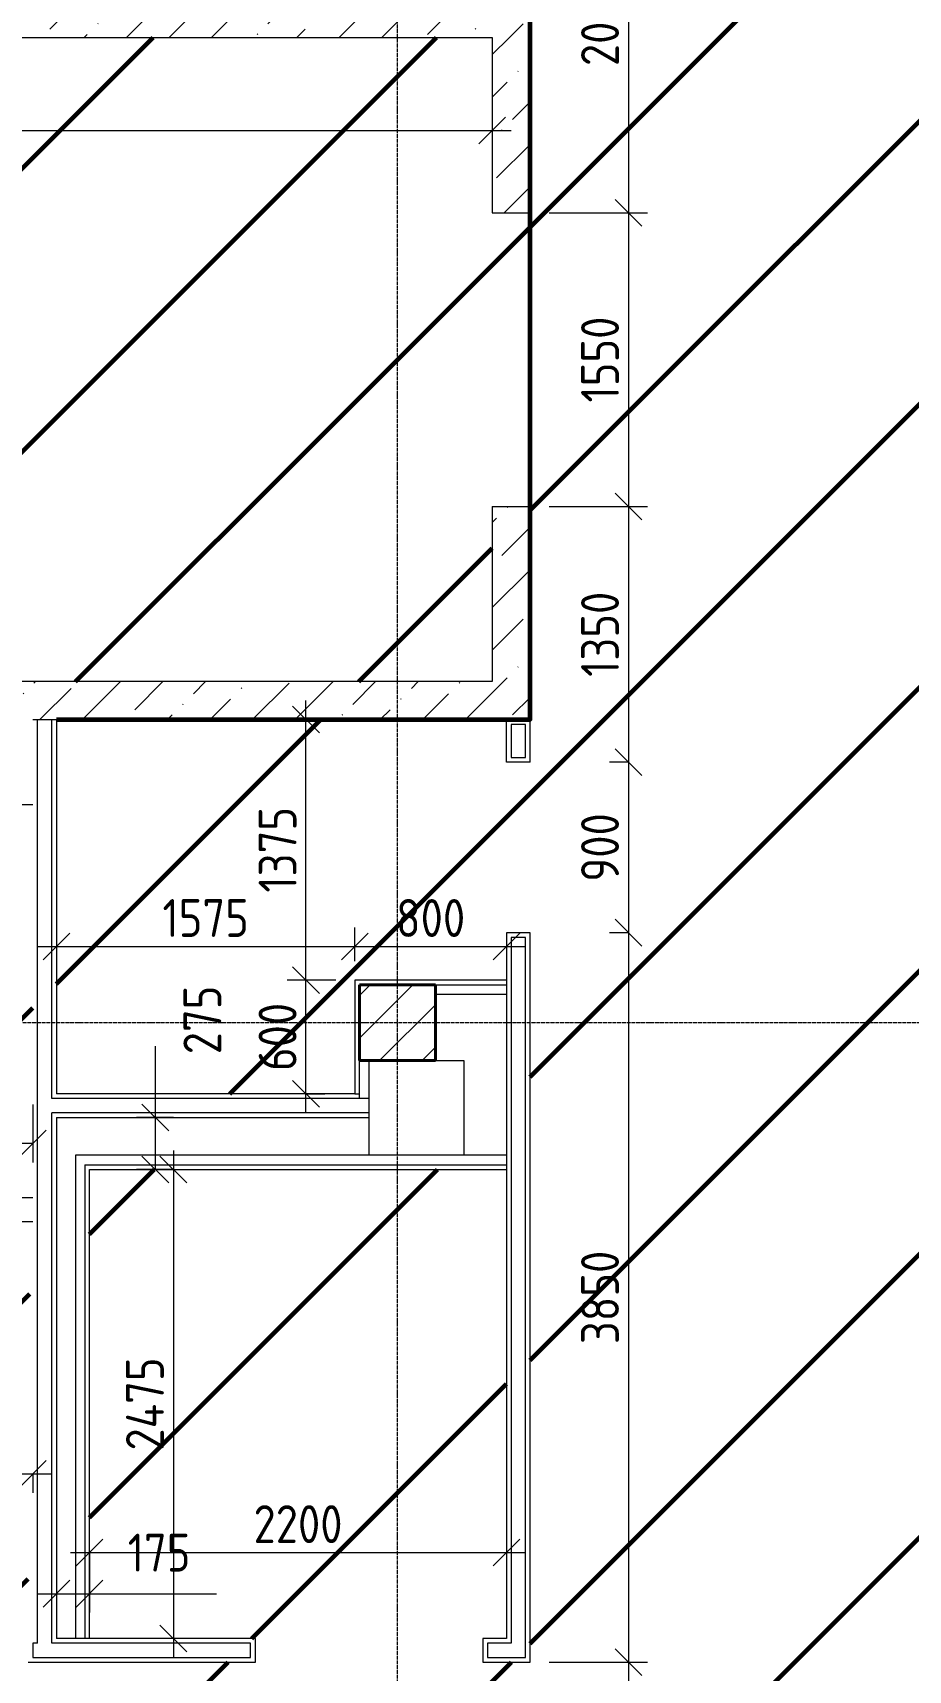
# Model space of a CAD drawing. Header units: millimetres. Extents: x -56773 to 323062, y -262288 to 76460.
# Drawn here: x -15516 to -10895, y -144611 to -135968 of the extents above; entities that cross this region are included whole.
import ezdxf

# ---------------------------------------------------------------- set-up
doc = ezdxf.new("R2010")
doc.units = ezdxf.units.MM
doc.linetypes.add('ADSK_Линия сетки', pattern=[25, 20, -2.5, 0, -2.5])
for name, color, linetype, lineweight in [('1.1)Стяжка керамзит  2 этаж', 5, 'Continuous', 60), ('3.1 Штукатурка внешн стен', 5, 'Continuous', 60), ('Несущие колонны', 7, 'Continuous', 18), ('Оси', 7, 'Continuous', 9), ('Перекрытие', 7, 'Continuous', 18), ('Размеры', 7, 'Continuous', 9), ('Стены внутренние', 7, 'Continuous', 18), ('Стены наружные', 7, 'Continuous', 18), ('Стены штриховка', 7, 'Continuous', 9)]:
    doc.layers.add(name, color=color, linetype=linetype, lineweight=lineweight)
doc.styles.add('GOST Common_3', font='', dxfattribs={"width": 0.9, "height": 200})
doc.styles.get('GOST Common_3').set_extended_font_data('GOST Common')
doc.dimstyles.new('ADSK_Основной_2_0', dxfattribs={"dimscale": 304.8, "dimtxt": 201.142999, "dimasz": 0.463911, "dimexe": 0.328084, "dimexo": 0.328084, "dimgap": 0.164042, "dimtad": 1, "dimdec": 3, "dimrnd": 0.001, "dimdsep": 46, "dimtxsty": 'GOST Common_3', "dimblk1": 'OBLIQUE', "dimblk2": 'OBLIQUE', "dimsah": 1, "dimcen": 0.09, "dimdle": 0.328084, "dimazin": 2, "dimtfac": 1, "dimtdec": 4, "dimtix": 1, "dimtmove": 0, "dimatfit": 3, "dimfxl": 1, "dimtvp": 1, "dimtolj": 1, "dimtzin": 0, "dimlwd": 20, "dimlwe": 20, "dimarcsym": 2})
doc.dimstyles.new('ADSK_Основной_2_0_1', dxfattribs={"dimscale": 304.8, "dimtxt": 201.142999, "dimasz": 0.463911, "dimexe": 0.328084, "dimexo": 0.328084, "dimgap": 0.164042, "dimtad": 1, "dimdec": 3, "dimrnd": 0.001, "dimdsep": 46, "dimtxsty": 'GOST Common_3', "dimblk1": 'OBLIQUE', "dimblk2": 'OBLIQUE', "dimsah": 1, "dimcen": 0.09, "dimdle": 0.328084, "dimazin": 2, "dimtfac": 1, "dimtdec": 4, "dimtix": 1, "dimtmove": 1, "dimatfit": 3, "dimfxl": 1, "dimtvp": 1, "dimtolj": 1, "dimtzin": 0, "dimlwd": 20, "dimlwe": 20, "dimarcsym": 2})
doc.dimstyles.new('ADSK_Основной_2_0_2', dxfattribs={"dimscale": 304.8, "dimtxt": 201.142999, "dimasz": 0.463911, "dimexe": 0.328084, "dimexo": 0.328084, "dimgap": 0.164042, "dimtad": 1, "dimdec": 3, "dimrnd": 0.001, "dimdsep": 46, "dimtxsty": 'GOST Common_3', "dimblk1": 'OBLIQUE', "dimblk2": 'OBLIQUE', "dimsah": 1, "dimcen": 0.09, "dimdle": 0.328084, "dimazin": 2, "dimtfac": 1, "dimtdec": 4, "dimtix": 1, "dimtmove": 0, "dimatfit": 3, "dimfxl": 1, "dimtvp": 1, "dimtolj": 1, "dimtzin": 0, "dimlwd": 20, "dimlwe": 20, "dimarcsym": 2})
pattern_1 = [(45, (9.36, -150597.75), (84.1895, 308.69595), [396.875, -79.375, 3.353, -76.022])]

# ---------------------------------------------------------------- blocks, each defined once
blk = doc.blocks.new('ADSK_КолоннаЖБ_Прямоугольная - 400x400 мм-1807142-Кладочный план 3-го этажа')
at = {"layer": 'Несущие колонны', "lineweight": 40}
for p, q in [((-200, 200), (200, 200)), ((-200, -200), (-200, 200)), ((200, 200), (200, -200)), ((200, -200), (-200, -200))]:
    blk.add_line(p, q, dxfattribs=at)
blk = doc.blocks.new('_Oblique')
at = {"color": 0, "linetype": 'ByBlock', "lineweight": -2}
blk.add_line((-0.5, -0.5), (0.5, 0.5), dxfattribs=at)
blk = doc.blocks.new('*D5331')
at = {"layer": 'Defpoints', "color": 0, "transparency": 16777216}
for p in [(-12880.6, -134892.8), (-12890.6, -136917.8), (-12371.5, -136917.8)]:
    blk.add_point(p, dxfattribs=at)
at = {"layer": 'Размеры', "color": 0, "lineweight": 20, "transparency": 16777216}
for p, q in [((-12371.5, -134792.8), (-12371.5, -137017.8)), ((-12780.6, -134892.8), (-12271.5, -134892.8)), ((-12790.6, -136917.8), (-12271.5, -136917.8))]:
    blk.add_line(p, q, dxfattribs=at)
at = {"layer": 'Размеры', "color": 0, "lineweight": 20, "transparency": 16777216, "xscale": 141.4, "yscale": 141.4, "zscale": 141.4}
for p, rotation in [((-12371.5, -134892.8), 90), ((-12371.5, -136917.8), 270)]:
    blk.add_blockref('_Oblique', p, dxfattribs=dict(at, rotation=rotation))
at = {"layer": 'Размеры', "color": 0, "lineweight": 9, "transparency": 16777216, "insert": (-12521.5, -135905.3), "char_height": 200, "width": 605.475, "attachment_point": 5, "rotation": 90, "style": 'GOST Common_3'}
blk.add_mtext('\\A1;2025', dxfattribs=at)
blk = doc.blocks.new('*D5332')
at = {"layer": 'Defpoints', "color": 0, "transparency": 16777216}
for p in [(-12890.6, -136917.8), (-12890.6, -138467.8), (-12371.5, -138467.8)]:
    blk.add_point(p, dxfattribs=at)
at = {"layer": 'Размеры', "color": 0, "lineweight": 20, "transparency": 16777216}
for p, q in [((-12371.5, -136817.8), (-12371.5, -138567.8)), ((-12790.6, -136917.8), (-12271.5, -136917.8)), ((-12790.6, -138467.8), (-12271.5, -138467.8))]:
    blk.add_line(p, q, dxfattribs=at)
at = {"layer": 'Размеры', "color": 0, "lineweight": 20, "transparency": 16777216, "xscale": 141.4, "yscale": 141.4, "zscale": 141.4}
for p, rotation in [((-12371.5, -136917.8), 90), ((-12371.5, -138467.8), 270)]:
    blk.add_blockref('_Oblique', p, dxfattribs=dict(at, rotation=rotation))
at = {"layer": 'Размеры', "color": 0, "lineweight": 9, "transparency": 16777216, "insert": (-12521.5, -137692.8), "char_height": 200, "width": 560.473, "attachment_point": 5, "rotation": 90, "style": 'GOST Common_3'}
blk.add_mtext('\\A1;1550', dxfattribs=at)
blk = doc.blocks.new('*D5333')
at = {"layer": 'Defpoints', "color": 0, "transparency": 16777216}
for p in [(-12890.6, -138467.8), (-12371.5, -139817.8), (-12271.5, -139817.8)]:
    blk.add_point(p, dxfattribs=at)
at = {"layer": 'Размеры', "color": 0, "lineweight": 20, "transparency": 16777216}
for p, q in [((-12371.5, -138367.8), (-12371.5, -139917.8)), ((-12790.6, -138467.8), (-12271.5, -138467.8)), ((-12371.5, -139817.8), (-12471.5, -139817.8))]:
    blk.add_line(p, q, dxfattribs=at)
at = {"layer": 'Размеры', "color": 0, "lineweight": 20, "transparency": 16777216, "xscale": 141.4, "yscale": 141.4, "zscale": 141.4}
for p, rotation in [((-12371.5, -138467.8), 90), ((-12371.5, -139817.8), 270)]:
    blk.add_blockref('_Oblique', p, dxfattribs=dict(at, rotation=rotation))
at = {"layer": 'Размеры', "color": 0, "lineweight": 9, "transparency": 16777216, "insert": (-12521.5, -139142.8), "char_height": 200, "width": 560.473, "attachment_point": 5, "rotation": 90, "style": 'GOST Common_3'}
blk.add_mtext('\\A1;1350', dxfattribs=at)
blk = doc.blocks.new('*D5334')
at = {"layer": 'Defpoints', "color": 0, "transparency": 16777216}
for p in [(-12271.5, -139817.8), (-12371.5, -140717.8), (-12271.5, -140717.8)]:
    blk.add_point(p, dxfattribs=at)
at = {"layer": 'Размеры', "color": 0, "lineweight": 20, "transparency": 16777216}
for p, q in [((-12371.5, -139717.8), (-12371.5, -140817.8)), ((-12371.5, -139817.8), (-12471.5, -139817.8)), ((-12371.5, -140717.8), (-12471.5, -140717.8))]:
    blk.add_line(p, q, dxfattribs=at)
at = {"layer": 'Размеры', "color": 0, "lineweight": 20, "transparency": 16777216, "xscale": 141.4, "yscale": 141.4, "zscale": 141.4}
for p, rotation in [((-12371.5, -139817.8), 90), ((-12371.5, -140717.8), 270)]:
    blk.add_blockref('_Oblique', p, dxfattribs=dict(at, rotation=rotation))
at = {"layer": 'Размеры', "color": 0, "lineweight": 9, "transparency": 16777216, "insert": (-12521.5, -140267.8), "char_height": 200, "width": 454.106, "attachment_point": 5, "rotation": 90, "style": 'GOST Common_3'}
blk.add_mtext('\\A1;900', dxfattribs=at)
blk = doc.blocks.new('*D5335')
at = {"layer": 'Defpoints', "color": 0, "transparency": 16777216}
for p in [(-12271.5, -140717.8), (-12890.6, -144567.8), (-12371.5, -144567.8)]:
    blk.add_point(p, dxfattribs=at)
at = {"layer": 'Размеры', "color": 0, "lineweight": 20, "transparency": 16777216}
for p, q in [((-12371.5, -140617.8), (-12371.5, -144667.8)), ((-12371.5, -140717.8), (-12471.5, -140717.8)), ((-12790.6, -144567.8), (-12271.5, -144567.8))]:
    blk.add_line(p, q, dxfattribs=at)
at = {"layer": 'Размеры', "color": 0, "lineweight": 20, "transparency": 16777216, "xscale": 141.4, "yscale": 141.4, "zscale": 141.4}
for p, rotation in [((-12371.5, -140717.8), 90), ((-12371.5, -144567.8), 270)]:
    blk.add_blockref('_Oblique', p, dxfattribs=dict(at, rotation=rotation))
at = {"layer": 'Размеры', "color": 0, "lineweight": 9, "transparency": 16777216, "insert": (-12521.5, -142642.8), "char_height": 200, "width": 605.475, "attachment_point": 5, "rotation": 90, "style": 'GOST Common_3'}
blk.add_mtext('\\A1;3850', dxfattribs=at)
blk = doc.blocks.new('*D5336')
at = {"layer": 'Defpoints', "color": 0, "transparency": 16777216}
for p in [(-12890.6, -144567.8), (-13015.6, -146967.8), (-12371.5, -146967.8)]:
    blk.add_point(p, dxfattribs=at)
at = {"layer": 'Размеры', "color": 0, "lineweight": 20, "transparency": 16777216}
for p, q in [((-12371.5, -144467.8), (-12371.5, -147067.8)), ((-12790.6, -144567.8), (-12271.5, -144567.8)), ((-12915.6, -146967.8), (-12271.5, -146967.8))]:
    blk.add_line(p, q, dxfattribs=at)
at = {"layer": 'Размеры', "color": 0, "lineweight": 20, "transparency": 16777216, "xscale": 141.4, "yscale": 141.4, "zscale": 141.4}
for p, rotation in [((-12371.5, -144567.8), 90), ((-12371.5, -146967.8), 270)]:
    blk.add_blockref('_Oblique', p, dxfattribs=dict(at, rotation=rotation))
at = {"layer": 'Размеры', "color": 0, "lineweight": 9, "transparency": 16777216, "insert": (-12521.5, -145767.8), "char_height": 200, "width": 625.93, "attachment_point": 5, "rotation": 90, "style": 'GOST Common_3'}
blk.add_mtext('\\A1;2400', dxfattribs=at)
blk = doc.blocks.new('*D5574')
at = {"layer": 'Defpoints', "color": 0, "transparency": 16777216}
for p in [(-21290.6, -136383.2), (-13090.6, -136383.2), (-13090.6, -136483.2)]:
    blk.add_point(p, dxfattribs=at)
at = {"layer": 'Размеры', "color": 0, "lineweight": 20, "transparency": 16777216}
for p, q in [((-21390.6, -136483.2), (-12990.6, -136483.2)), ((-21290.6, -136483.2), (-21290.6, -136583.2)), ((-13090.6, -136483.2), (-13090.6, -136583.2))]:
    blk.add_line(p, q, dxfattribs=at)
at = {"layer": 'Размеры', "color": 0, "lineweight": 20, "transparency": 16777216, "xscale": 141.4, "yscale": 141.4, "zscale": 141.4, "rotation": 180}
blk.add_blockref('_Oblique', (-21290.6, -136483.2), dxfattribs=at)
at = {"layer": 'Размеры', "color": 0, "lineweight": 20, "transparency": 16777216, "xscale": 141.4, "yscale": 141.4, "zscale": 141.4}
blk.add_blockref('_Oblique', (-13090.6, -136483.2), dxfattribs=at)
at = {"layer": 'Размеры', "color": 0, "lineweight": 9, "transparency": 16777216, "insert": (-17190.6, -136333.2), "char_height": 200, "width": 605.475, "attachment_point": 5, "style": 'GOST Common_3'}
blk.add_mtext('\\A1;8200', dxfattribs=at)
blk = doc.blocks.new('*D5590')
at = {"layer": 'Defpoints', "color": 0, "transparency": 16777216}
for p in [(-12890.6, -144567.8), (-13140.6, -144955.4), (-12890.6, -145055.4)]:
    blk.add_point(p, dxfattribs=at)
at = {"layer": 'Размеры', "color": 0, "lineweight": 20, "transparency": 16777216}
for p, q in [((-12890.6, -144667.8), (-12890.6, -145155.4)), ((-13140.6, -145055.4), (-13282, -145055.4)), ((-13140.6, -145055.4), (-13140.6, -145155.4)), ((-13140.6, -145055.4), (-12890.6, -145055.4)), ((-12890.6, -145055.4), (-12749.2, -145055.4))]:
    blk.add_line(p, q, dxfattribs=at)
at = {"layer": 'Размеры', "color": 0, "lineweight": 20, "transparency": 16777216, "xscale": 141.4, "yscale": 141.4, "zscale": 141.4}
blk.add_blockref('_Oblique', (-13140.6, -145055.4), dxfattribs=at)
at = {"layer": 'Размеры', "color": 0, "lineweight": 20, "transparency": 16777216, "xscale": 141.4, "yscale": 141.4, "zscale": 141.4, "rotation": 180}
blk.add_blockref('_Oblique', (-12890.6, -145055.4), dxfattribs=at)
at = {"layer": 'Размеры', "color": 0, "lineweight": 9, "transparency": 16777216, "insert": (-13015.6, -144905.4), "char_height": 200, "width": 454.106, "attachment_point": 5, "style": 'GOST Common_3'}
blk.add_mtext('\\A1;250', dxfattribs=at)
blk = doc.blocks.new('*D5591')
at = {"layer": 'Defpoints', "color": 0, "transparency": 16777216}
for p in [(-12890.6, -144567.8), (-9765.6, -144955.4), (-9765.6, -145055.4)]:
    blk.add_point(p, dxfattribs=at)
at = {"layer": 'Размеры', "color": 0, "lineweight": 20, "transparency": 16777216}
for p, q in [((-12890.6, -144667.8), (-12890.6, -145155.4)), ((-12990.6, -145055.4), (-9665.6, -145055.4)), ((-9765.6, -145055.4), (-9765.6, -145155.4))]:
    blk.add_line(p, q, dxfattribs=at)
at = {"layer": 'Размеры', "color": 0, "lineweight": 20, "transparency": 16777216, "xscale": 141.4, "yscale": 141.4, "zscale": 141.4, "rotation": 180}
blk.add_blockref('_Oblique', (-12890.6, -145055.4), dxfattribs=at)
at = {"layer": 'Размеры', "color": 0, "lineweight": 20, "transparency": 16777216, "xscale": 141.4, "yscale": 141.4, "zscale": 141.4}
blk.add_blockref('_Oblique', (-9765.6, -145055.4), dxfattribs=at)
at = {"layer": 'Размеры', "color": 0, "lineweight": 9, "transparency": 16777216, "insert": (-11328.1, -144905.4), "char_height": 200, "width": 560.473, "attachment_point": 5, "style": 'GOST Common_3'}
blk.add_mtext('\\A1;3125', dxfattribs=at)
blk = doc.blocks.new('*D5597')
at = {"layer": 'Defpoints', "color": 0, "transparency": 16777216}
for p in [(-16790.6, -143217.8), (-15515.6, -143474.8), (-15515.6, -143574.8)]:
    blk.add_point(p, dxfattribs=at)
at = {"layer": 'Размеры', "color": 0, "lineweight": 20, "transparency": 16777216}
for p, q in [((-16790.6, -143317.8), (-16790.6, -143674.8)), ((-16890.6, -143574.8), (-15415.6, -143574.8)), ((-15515.6, -143574.8), (-15515.6, -143674.8))]:
    blk.add_line(p, q, dxfattribs=at)
at = {"layer": 'Размеры', "color": 0, "lineweight": 20, "transparency": 16777216, "xscale": 141.4, "yscale": 141.4, "zscale": 141.4, "rotation": 180}
blk.add_blockref('_Oblique', (-16790.6, -143574.8), dxfattribs=at)
at = {"layer": 'Размеры', "color": 0, "lineweight": 20, "transparency": 16777216, "xscale": 141.4, "yscale": 141.4, "zscale": 141.4}
blk.add_blockref('_Oblique', (-15515.6, -143574.8), dxfattribs=at)
at = {"layer": 'Размеры', "color": 0, "lineweight": 9, "transparency": 16777216, "insert": (-16153.1, -143424.8), "char_height": 200, "width": 560.473, "attachment_point": 5, "style": 'GOST Common_3'}
blk.add_mtext('\\A1;1275', dxfattribs=at)
blk = doc.blocks.new('*D5600')
at = {"layer": 'Defpoints', "color": 0, "transparency": 16777216}
for p in [(-15515.6, -141524), (-15515.6, -141830.2), (-15690.6, -141950.3)]:
    blk.add_point(p, dxfattribs=at)
at = {"layer": 'Размеры', "color": 0, "lineweight": 20, "transparency": 16777216}
for p, q in [((-15515.6, -141624), (-15515.6, -141930.2)), ((-15690.6, -141850.3), (-15690.6, -141730.2)), ((-15690.6, -141830.2), (-16360.6, -141830.2)), ((-15515.6, -141830.2), (-15790.6, -141830.2))]:
    blk.add_line(p, q, dxfattribs=at)
at = {"layer": 'Размеры', "color": 0, "lineweight": 20, "transparency": 16777216, "xscale": 141.4, "yscale": 141.4, "zscale": 141.4, "rotation": 180}
blk.add_blockref('_Oblique', (-15690.6, -141830.2), dxfattribs=at)
at = {"layer": 'Размеры', "color": 0, "lineweight": 20, "transparency": 16777216, "xscale": 141.4, "yscale": 141.4, "zscale": 141.4}
blk.add_blockref('_Oblique', (-15515.6, -141830.2), dxfattribs=at)
at = {"layer": 'Размеры', "color": 0, "lineweight": 9, "transparency": 16777216, "insert": (-16300.9, -141513.5), "char_height": 200, "width": 409.104, "attachment_point": 1, "line_spacing_factor": 1.022761, "style": 'GOST Common_3'}
blk.add_mtext('\\A1;175', dxfattribs=at)
blk = doc.blocks.new('*D5601')
at = {"layer": 'Defpoints', "color": 0, "transparency": 16777216}
for p in [(-14673.4, -141692.8), (-14868.4, -141967.8), (-14673.4, -141967.8)]:
    blk.add_point(p, dxfattribs=at)
at = {"layer": 'Размеры', "color": 0, "lineweight": 20, "transparency": 16777216}
for p, q in [((-14868.4, -141692.8), (-14868.4, -141315.9)), ((-14868.4, -141967.8), (-14868.4, -141592.8)), ((-14773.4, -141692.8), (-14968.4, -141692.8)), ((-14773.4, -141967.8), (-14968.4, -141967.8))]:
    blk.add_line(p, q, dxfattribs=at)
at = {"layer": 'Размеры', "color": 0, "lineweight": 20, "transparency": 16777216, "xscale": 141.4, "yscale": 141.4, "zscale": 141.4}
for p, rotation in [((-14868.4, -141692.8), 90), ((-14868.4, -141967.8), 270)]:
    blk.add_blockref('_Oblique', p, dxfattribs=dict(at, rotation=rotation))
at = {"layer": 'Размеры', "color": 0, "lineweight": 9, "transparency": 16777216, "insert": (-14720.3, -141359.7), "char_height": 200, "width": 454.106, "attachment_point": 1, "rotation": 90, "line_spacing_factor": 1.022761, "style": 'GOST Common_3'}
blk.add_mtext('\\A1;275', dxfattribs=at)
blk = doc.blocks.new('*D5602')
at = {"layer": 'Defpoints', "color": 0, "transparency": 16777216}
for p in [(-14673.4, -141967.8), (-14773.4, -144442.8), (-14673.4, -144442.8)]:
    blk.add_point(p, dxfattribs=at)
at = {"layer": 'Размеры', "color": 0, "lineweight": 20, "transparency": 16777216}
for p, q in [((-14773.4, -141867.8), (-14773.4, -144542.8)), ((-14773.4, -141967.8), (-14873.4, -141967.8)), ((-14773.4, -144442.8), (-14873.4, -144442.8))]:
    blk.add_line(p, q, dxfattribs=at)
at = {"layer": 'Размеры', "color": 0, "lineweight": 20, "transparency": 16777216, "xscale": 141.4, "yscale": 141.4, "zscale": 141.4}
for p, rotation in [((-14773.4, -141967.8), 90), ((-14773.4, -144442.8), 270)]:
    blk.add_blockref('_Oblique', p, dxfattribs=dict(at, rotation=rotation))
at = {"layer": 'Размеры', "color": 0, "lineweight": 9, "transparency": 16777216, "insert": (-14923.4, -143205.3), "char_height": 200, "width": 625.93, "attachment_point": 5, "rotation": 90, "style": 'GOST Common_3'}
blk.add_mtext('\\A1;2475', dxfattribs=at)
blk = doc.blocks.new('*D5603')
at = {"layer": 'Defpoints', "color": 0, "transparency": 16777216}
for p in [(-14073.4, -140967.8), (-13815.6, -140967.8), (-14173.4, -141567.8)]:
    blk.add_point(p, dxfattribs=at)
at = {"layer": 'Размеры', "color": 0, "lineweight": 20, "transparency": 16777216}
for p, q in [((-14073.4, -141667.8), (-14073.4, -140867.8)), ((-13915.6, -140967.8), (-14173.4, -140967.8)), ((-14073.4, -141567.8), (-13973.4, -141567.8))]:
    blk.add_line(p, q, dxfattribs=at)
at = {"layer": 'Размеры', "color": 0, "lineweight": 20, "transparency": 16777216, "xscale": 141.4, "yscale": 141.4, "zscale": 141.4}
for p, rotation in [((-14073.4, -140967.8), 90), ((-14073.4, -141567.8), 270)]:
    blk.add_blockref('_Oblique', p, dxfattribs=dict(at, rotation=rotation))
at = {"layer": 'Размеры', "color": 0, "lineweight": 9, "transparency": 16777216, "insert": (-14223.4, -141267.8), "char_height": 200, "width": 454.106, "attachment_point": 5, "rotation": 90, "style": 'GOST Common_3'}
blk.add_mtext('\\A1;600', dxfattribs=at)
blk = doc.blocks.new('*D5604')
at = {"layer": 'Defpoints', "color": 0, "transparency": 16777216}
for p in [(-14173.4, -139592.8), (-14073.4, -139592.8), (-13815.6, -140967.8)]:
    blk.add_point(p, dxfattribs=at)
at = {"layer": 'Размеры', "color": 0, "lineweight": 20, "transparency": 16777216}
for p, q in [((-14073.4, -141067.8), (-14073.4, -139492.8)), ((-14073.4, -139592.8), (-13973.4, -139592.8)), ((-13915.6, -140967.8), (-14173.4, -140967.8))]:
    blk.add_line(p, q, dxfattribs=at)
at = {"layer": 'Размеры', "color": 0, "lineweight": 20, "transparency": 16777216, "xscale": 141.4, "yscale": 141.4, "zscale": 141.4}
for p, rotation in [((-14073.4, -139592.8), 90), ((-14073.4, -140967.8), 270)]:
    blk.add_blockref('_Oblique', p, dxfattribs=dict(at, rotation=rotation))
at = {"layer": 'Размеры', "color": 0, "lineweight": 9, "transparency": 16777216, "insert": (-14223.4, -140280.3), "char_height": 200, "width": 560.473, "attachment_point": 5, "rotation": 90, "style": 'GOST Common_3'}
blk.add_mtext('\\A1;1375', dxfattribs=at)
blk = doc.blocks.new('*D5605')
at = {"layer": 'Defpoints', "color": 0, "transparency": 16777216}
for p in [(-15390.6, -140690.3), (-13815.6, -140790.3), (-13815.6, -140967.8)]:
    blk.add_point(p, dxfattribs=at)
at = {"layer": 'Размеры', "color": 0, "lineweight": 20, "transparency": 16777216}
for p, q in [((-13815.6, -140867.8), (-13815.6, -140690.3)), ((-15490.6, -140790.3), (-13715.6, -140790.3)), ((-15390.6, -140790.3), (-15390.6, -140890.3))]:
    blk.add_line(p, q, dxfattribs=at)
at = {"layer": 'Размеры', "color": 0, "lineweight": 20, "transparency": 16777216, "xscale": 141.4, "yscale": 141.4, "zscale": 141.4, "rotation": 180}
blk.add_blockref('_Oblique', (-15390.6, -140790.3), dxfattribs=at)
at = {"layer": 'Размеры', "color": 0, "lineweight": 20, "transparency": 16777216, "xscale": 141.4, "yscale": 141.4, "zscale": 141.4}
blk.add_blockref('_Oblique', (-13815.6, -140790.3), dxfattribs=at)
at = {"layer": 'Размеры', "color": 0, "lineweight": 9, "transparency": 16777216, "insert": (-14603.1, -140640.3), "char_height": 200, "width": 560.473, "attachment_point": 5, "style": 'GOST Common_3'}
blk.add_mtext('\\A1;1575', dxfattribs=at)
blk = doc.blocks.new('*D5606')
at = {"layer": 'Defpoints', "color": 0, "transparency": 16777216}
for p in [(-13015.6, -140690.3), (-13015.6, -140790.3), (-13815.6, -140967.8)]:
    blk.add_point(p, dxfattribs=at)
at = {"layer": 'Размеры', "color": 0, "lineweight": 20, "transparency": 16777216}
for p, q in [((-13815.6, -140867.8), (-13815.6, -140690.3)), ((-13915.6, -140790.3), (-12915.6, -140790.3)), ((-13015.6, -140790.3), (-13015.6, -140890.3))]:
    blk.add_line(p, q, dxfattribs=at)
at = {"layer": 'Размеры', "color": 0, "lineweight": 20, "transparency": 16777216, "xscale": 141.4, "yscale": 141.4, "zscale": 141.4, "rotation": 180}
blk.add_blockref('_Oblique', (-13815.6, -140790.3), dxfattribs=at)
at = {"layer": 'Размеры', "color": 0, "lineweight": 20, "transparency": 16777216, "xscale": 141.4, "yscale": 141.4, "zscale": 141.4}
blk.add_blockref('_Oblique', (-13015.6, -140790.3), dxfattribs=at)
at = {"layer": 'Размеры', "color": 0, "lineweight": 9, "transparency": 16777216, "insert": (-13415.6, -140640.3), "char_height": 200, "width": 454.106, "attachment_point": 5, "style": 'GOST Common_3'}
blk.add_mtext('\\A1;800', dxfattribs=at)
blk = doc.blocks.new('*D5607')
at = {"layer": 'Defpoints', "color": 0, "transparency": 16777216}
for p in [(-15390.6, -143889.5), (-15215.6, -143889.5), (-15215.6, -144206.5)]:
    blk.add_point(p, dxfattribs=at)
at = {"layer": 'Размеры', "color": 0, "lineweight": 20, "transparency": 16777216}
for p, q in [((-15390.6, -143989.5), (-15390.6, -144306.5)), ((-15215.6, -143989.5), (-15215.6, -144306.5)), ((-15490.6, -144206.5), (-15215.6, -144206.5)), ((-15215.6, -144206.5), (-14545.7, -144206.5))]:
    blk.add_line(p, q, dxfattribs=at)
at = {"layer": 'Размеры', "color": 0, "lineweight": 20, "transparency": 16777216, "xscale": 141.4, "yscale": 141.4, "zscale": 141.4, "rotation": 180}
blk.add_blockref('_Oblique', (-15390.6, -144206.5), dxfattribs=at)
at = {"layer": 'Размеры', "color": 0, "lineweight": 20, "transparency": 16777216, "xscale": 141.4, "yscale": 141.4, "zscale": 141.4}
blk.add_blockref('_Oblique', (-15215.6, -144206.5), dxfattribs=at)
at = {"layer": 'Размеры', "color": 0, "lineweight": 9, "transparency": 16777216, "insert": (-15014.5, -143889.9), "char_height": 200, "width": 409.104, "attachment_point": 1, "line_spacing_factor": 1.022761, "style": 'GOST Common_3'}
blk.add_mtext('\\A1;175', dxfattribs=at)
blk = doc.blocks.new('*D5608')
at = {"layer": 'Defpoints', "color": 0, "transparency": 16777216}
for p in [(-15215.6, -143889.5), (-13015.6, -143889.5), (-13015.6, -143989.4)]:
    blk.add_point(p, dxfattribs=at)
at = {"layer": 'Размеры', "color": 0, "lineweight": 20, "transparency": 16777216}
for p, q in [((-15315.6, -143989.4), (-12915.6, -143989.4)), ((-15215.6, -143989.5), (-15215.6, -144089.4)), ((-13015.6, -143989.5), (-13015.6, -144089.4))]:
    blk.add_line(p, q, dxfattribs=at)
at = {"layer": 'Размеры', "color": 0, "lineweight": 20, "transparency": 16777216, "xscale": 141.4, "yscale": 141.4, "zscale": 141.4, "rotation": 180}
blk.add_blockref('_Oblique', (-15215.6, -143989.4), dxfattribs=at)
at = {"layer": 'Размеры', "color": 0, "lineweight": 20, "transparency": 16777216, "xscale": 141.4, "yscale": 141.4, "zscale": 141.4}
blk.add_blockref('_Oblique', (-13015.6, -143989.4), dxfattribs=at)
at = {"layer": 'Размеры', "color": 0, "lineweight": 9, "transparency": 16777216, "insert": (-14115.6, -143839.4), "char_height": 200, "width": 605.475, "attachment_point": 5, "style": 'GOST Common_3'}
blk.add_mtext('\\A1;2200', dxfattribs=at)

msp = doc.modelspace()

# ---------------------------------------------------------------- hatches: boundary and pattern name
at = {"layer": '1.1)Стяжка керамзит  2 этаж', "transparency": 33554687}
h = msp.add_hatch(dxfattribs=at)
h.set_pattern_fill('ANSI31', color=5, scale=333)
h.paths.add_polyline_path([(-9765.6385, -134417.7816), (-9640.6385, -134417.7816), (-9640.6385, -134517.7816), (-8915.6385, -134517.7816), (-8915.6385, -137897.8439), (-3240.6385, -137897.8439), (-3240.6385, -136842.7816), (-3240.6385, -135992.7816), (-3390.6385, -135992.7816), (-3390.6385, -135592.7816), (-3240.6385, -135592.7816), (-3240.6385, -134692.7816), (-3240.6385, -133042.7816), (-3240.6385, -132192.7816), (-3390.6385, -132192.7816), (-3390.6385, -131792.7816), (-3240.6385, -131792.7816), (-3240.6385, -131192.7816), (-3240.6385, -129942.7816), (-3240.6385, -129867.7816), (-7390.6385, -129867.7816), (-7390.6385, -129742.7816), (-3240.6385, -129742.7816), (-3240.6385, -126992.7816), (-3390.6385, -126992.7816), (-3390.6385, -126842.7816), (-3990.6385, -126842.7816), (-5640.6385, -126842.7816), (-6790.6385, -126842.7816), (-8440.6385, -126842.7816), (-8915.6385, -126842.7816), (-8915.6385, -127667.7816), (-9640.6385, -127667.7816), (-9640.6385, -127792.7816), (-9765.6385, -127792.7816), (-9765.6385, -126842.7816), (-10590.6385, -126842.7816), (-12240.6385, -126842.7816), (-13390.6385, -126842.7816), (-13390.6385, -126992.7816), (-13790.6385, -126992.7816), (-13790.6385, -126842.7816), (-14165.6385, -126842.7816), (-14165.6385, -127942.7816), (-14290.6385, -127942.7816), (-14290.6385, -126842.7816), (-14390.6385, -126842.7816), (-16040.6385, -126842.7816), (-17190.6385, -126842.7816), (-18840.6385, -126842.7816), (-19390.6385, -126842.7816), (-19390.6385, -126992.7816), (-19540.6385, -126992.7816), (-19540.6385, -131892.7816), (-16765.6385, -131892.7816), (-16765.6385, -131517.7816), (-14290.6385, -131517.7816), (-14290.6385, -129142.7816), (-14165.6385, -129142.7816), (-14165.6385, -131717.7816), (-12890.6385, -131717.7816), (-12890.6385, -133342.7816), (-13015.6385, -133342.7816), (-13015.6385, -133017.7816), (-14290.6385, -133017.7816), (-14290.6385, -132017.7816), (-16690.6385, -132017.7816), (-16690.6385, -132542.7816), (-16690.6385, -133542.7816), (-16690.6385, -134442.7816), (-16690.6385, -135442.7816), (-16690.6385, -135792.7816), (-13015.6385, -135792.7816), (-13015.6385, -134892.7816), (-12890.6385, -134892.7816), (-12890.6385, -135792.7816), (-12890.6385, -136917.7816), (-13090.6385, -136917.7816), (-13090.6385, -135992.7816), (-15790.6385, -135992.7816), (-15790.6385, -137792.7816), (-15790.6385, -137897.8439), (-11060.9949, -137897.8439), (-9765.6385, -137897.8439), (-9765.6385, -137817.7816), (-9765.6385, -137217.7816)])
h.paths.add_polyline_path([(-9765.6385, -132967.7816), (-9765.6385, -128992.7816), (-9640.6385, -128992.7816), (-9640.6385, -129117.7816), (-8915.6385, -129117.7816), (-8915.6385, -129742.7816), (-8390.6385, -129742.7816), (-8390.6385, -129867.7816), (-8915.6385, -129867.7816), (-8915.6385, -132867.7816), (-9640.6385, -132867.7816), (-9640.6385, -132967.7816)], flags=16)
h.paths.add_polyline_path([(-9665.6385, -129017.7816), (-9665.6385, -129142.7816), (-9640.6385, -129142.7816), (-9640.6385, -129117.7816)], flags=0)
h.paths.add_polyline_path([(-8415.6385, -129842.7816), (-8940.6385, -129842.7816), (-8940.6385, -129867.7816), (-8915.6385, -129867.7816)], flags=0)
h.paths.add_polyline_path([(-9640.6385, -132792.7816), (-9640.6385, -130067.7816), (-9640.6385, -130042.7816), (-8990.6385, -130042.7816), (-8990.6385, -132792.7816)], flags=0)
h.paths.add_polyline_path([(-9390.6385, -132192.7816), (-9390.6385, -131792.7816), (-8990.6385, -131792.7816), (-8990.6385, -132192.7816)], flags=0)
h.paths.add_polyline_path([(-9640.6385, -129992.7816), (-9640.6385, -129192.7816), (-8990.6385, -129192.7816), (-8990.6385, -129992.7816)], flags=0)
h.paths.add_polyline_path([(-8915.6385, -129742.7816), (-8415.6385, -129767.7816), (-8940.6385, -129767.7816), (-8940.6385, -129742.7816)], flags=0)
h = msp.add_hatch(dxfattribs=at)
h.set_pattern_fill('ANSI31', color=5, scale=333)
h.paths.add_polyline_path([(-11060.9949, -137897.8439), (-15790.6385, -137897.8439), (-15790.6385, -138542.7816, -0.414213562), (-15740.6385, -138592.7816, -0.414213562), (-15790.6385, -138642.7816), (-15790.6385, -139392.7816), (-13090.6385, -139392.7816), (-13090.6385, -138467.7816), (-12890.6385, -138467.7816), (-12890.6385, -139592.7816), (-12890.6385, -139817.7816), (-13015.6385, -139817.7816), (-13015.6385, -139592.7816), (-15390.6385, -139592.7816), (-15390.6385, -141567.7816), (-13815.6385, -141567.7816), (-13815.6385, -140967.7816), (-13015.6385, -140967.7816), (-13015.6385, -140717.7816), (-12890.6385, -140717.7816), (-12890.6385, -144567.7816), (-13140.6385, -144567.7816), (-13140.6385, -144442.7816), (-13015.6385, -144442.7816), (-13015.6385, -141967.7816), (-15215.6385, -141967.7816), (-15215.6385, -144442.7816), (-14340.6385, -144442.7816), (-14340.6385, -144567.7816), (-15540.6385, -144567.7816), (-15540.6385, -144442.7816), (-15529.2983, -142242.7816), (-15690.6385, -142242.7816), (-15690.6385, -142117.7816), (-15515.6385, -142117.7816), (-15515.6385, -140067.7816), (-16790.6385, -140067.7816), (-16790.6385, -142117.7816), (-16590.6385, -142117.7816), (-16590.6385, -142242.7816), (-16790.6385, -142242.7816), (-16790.6385, -143217.7816), (-16965.6385, -143217.7816), (-16965.6385, -144442.7816), (-16440.6385, -144442.7816), (-16440.6385, -144567.7816), (-18415.6385, -144567.7816), (-18415.6385, -144442.7816), (-17090.6385, -144442.7816), (-17090.6385, -141517.7816), (-17290.6385, -141517.7816), (-17290.6385, -141467.7816), (-17090.6385, -141467.7816), (-17090.6385, -139867.7816), (-18290.6385, -139867.7816), (-18290.6385, -141467.7816), (-18030.6385, -141467.7816), (-18030.6385, -141517.7816), (-18440.6385, -141517.7816), (-18440.6385, -141467.7816), (-18340.6385, -141467.7816), (-18340.6385, -139867.7816), (-19540.6385, -139867.7816), (-19540.6385, -140992.7816), (-19390.6385, -140992.7816), (-19390.6385, -141392.7816), (-19540.6385, -141392.7816), (-19540.6385, -141467.7816), (-19180.6385, -141467.7816), (-19180.6385, -141517.7816), (-19540.6385, -141517.7816), (-19540.6385, -144442.7816), (-19315.6385, -144442.7816), (-19315.6385, -144567.7816), (-19540.6385, -144567.7816), (-19540.6385, -146967.7816), (-13015.6385, -146967.7816), (-13015.6385, -147720.3127), (-11060.9949, -147720.3127)])
h = msp.add_hatch(dxfattribs=at)
h.set_pattern_fill('ANSI31', color=5, scale=333)
h.paths.add_polyline_path([(-9765.6385, -138507.7816), (-9765.6385, -138007.7816), (-9765.6385, -137897.8439), (-11060.9949, -137897.8439), (-11060.9949, -147720.3127), (-9765.6385, -147720.3127)])
at = {"layer": 'Несущие колонны', "lineweight": 9}
h = msp.add_hatch(dxfattribs=at)
h.set_pattern_fill('FP_1', color=256, style=0, pattern_type=2)
h.set_pattern_definition([(45, (9.36, -150597.75), (-224.5064, 224.5064), []), (45, (233.87, -150597.75), (-224.5064, 224.5064), [396.875, -79.375, 3.353, -76.022])])
h.paths.add_polyline_path([(-13740.6385, -141392.7816), (-13390.6385, -141392.7816), (-13390.6385, -140992.7816), (-13790.6385, -140992.7816), (-13790.6385, -141392.7816)])
at = {"layer": 'Стены наружные', "lineweight": 9}
h = msp.add_hatch(dxfattribs=at)
h.set_pattern_fill('FP_2', color=256, style=0, pattern_type=2)
h.set_pattern_definition(pattern_1)
h.paths.add_polyline_path([(-12890.6385, -135992.7816), (-12890.6385, -135792.7816), (-21490.6385, -135792.7816), (-21490.6385, -135992.7816), (-13090.6385, -135992.7816)])
h = msp.add_hatch(dxfattribs=at)
h.set_pattern_fill('FP_2', color=256, style=0, pattern_type=2)
h.set_pattern_definition(pattern_1)
h.paths.add_polyline_path([(-12890.6385, -139592.7816), (-12890.6385, -138467.7816), (-13090.6385, -138467.7816), (-13090.6385, -139592.7816)])
h.paths.add_polyline_path([(-13090.6385, -136917.7816), (-12890.6385, -136917.7816), (-12890.6385, -135992.7816), (-13090.6385, -135992.7816)])
h = msp.add_hatch(dxfattribs=at)
h.set_pattern_fill('FP_2', color=256, style=0, pattern_type=2)
h.set_pattern_definition(pattern_1)
h.paths.add_polyline_path([(-21290.6385, -139592.7816), (-13090.6385, -139592.7816), (-13090.6385, -139392.7816), (-21290.6385, -139392.7816)])

# ---------------------------------------------------------------- linework, layer by layer
at = {"layer": '3.1 Штукатурка внешн стен'}
msp.add_lwpolyline([(-15390.6385, -139592.7816), (-12890.6385, -139592.7816), (-12890.6385, -135792.7816), (-16690.6385, -135792.7816), (-16690.6385, -132017.7816)], dxfattribs=at)
at = {"layer": 'Несущие колонны', "lineweight": 9}
for p, q in [((-13740.6385, -140992.7816), (-13790.6385, -140992.7816)), ((-13790.6385, -140992.7816), (-13790.6385, -141392.7816)), ((-13390.6385, -140992.7816), (-13740.6385, -140992.7816)), ((-13390.6385, -141042.7816), (-13390.6385, -140992.7816)), ((-13390.6385, -141392.7816), (-13390.6385, -141042.7816)), ((-13790.6385, -141392.7816), (-13740.6385, -141392.7816)), ((-13740.6385, -141392.7816), (-13390.6385, -141392.7816))]:
    msp.add_line(p, q, dxfattribs=at)
at = {"layer": 'Оси', "linetype": 'ADSK_Линия сетки', "lineweight": 5}
for p, q in [((-13590.6385, -161571.6329), (-13590.6385, -126096.8365)), ((62587.9153, -141192.7816), (-25230.7352, -141192.7816))]:
    msp.add_line(p, q, dxfattribs=at)
at = {"layer": 'Перекрытие'}
for p, q in [((-13390.6385, -141392.7816), (-13240.6385, -141392.7816)), ((-13240.6385, -141392.7816), (-13240.6385, -141892.7816)), ((-13740.6385, -141892.7816), (-13740.6385, -141692.7816))]:
    msp.add_line(p, q, dxfattribs=at)
at = {"layer": 'Стены внутренние', "lineweight": 5}
for p, q in [((-15390.6385, -139592.7816), (-15390.6385, -141567.7816)), ((-13015.6385, -139817.7816), (-13015.6385, -139593.7816)), ((-12890.6385, -139593.7816), (-13015.6385, -139593.7816)), ((-12890.6385, -139817.7816), (-12890.6385, -139593.7816)), ((-12890.6385, -139817.7816), (-13015.6385, -139817.7816)), ((-13015.6385, -140717.7816), (-13015.6385, -144442.7816)), ((-12890.6385, -140717.7816), (-13015.6385, -140717.7816)), ((-12890.6385, -144567.7816), (-12890.6385, -140717.7816)), ((-13015.6385, -140967.7816), (-13815.6385, -140967.7816)), ((-13815.6385, -140967.7816), (-13815.6385, -141567.7816)), ((-13790.6385, -141392.7816), (-13790.6385, -140992.7816)), ((-13740.6385, -140992.7816), (-13390.6385, -140992.7816)), ((-13390.6385, -140992.7816), (-13390.6385, -141042.7816)), ((-13390.6385, -141042.7816), (-13015.6385, -141042.7816)), ((-13740.6385, -141392.7816), (-13790.6385, -141392.7816)), ((-13740.6385, -141692.7816), (-13740.6385, -141392.7816)), ((-13815.6385, -141567.7816), (-15390.6385, -141567.7816)), ((-15390.6385, -141692.7816), (-15390.6385, -144442.7816)), ((-15390.6385, -141692.7816), (-13740.6385, -141692.7816)), ((-15290.6385, -141892.7816), (-15290.6385, -144442.7816)), ((-13015.6385, -141892.7816), (-15290.6385, -141892.7816)), ((-15215.6385, -144442.7816), (-15215.6385, -141967.7816)), ((-15215.6385, -141967.7816), (-13015.6385, -141967.7816)), ((-15515.6385, -142117.7816), (-15690.6385, -142117.7816)), ((-15690.6385, -142242.7816), (-15515.6385, -142242.7816)), ((-14340.6385, -144442.7816), (-15390.6385, -144442.7816)), ((-14340.6385, -144567.7816), (-14340.6385, -144442.7816)), ((-13015.6385, -144442.7816), (-13140.6385, -144442.7816)), ((-13140.6385, -144442.7816), (-13140.6385, -144567.7816)), ((-15540.6385, -144567.7816), (-14340.6385, -144567.7816)), ((-13140.6385, -144567.7816), (-12890.6385, -144567.7816))]:
    msp.add_line(p, q, dxfattribs=at)
at = {"layer": 'Стены наружные', "lineweight": 9}
for p, q in [((-12890.6385, -135792.7816), (-12890.6385, -136917.7816)), ((-21290.6385, -135992.7816), (-13090.6385, -135992.7816)), ((-13090.6385, -135992.7816), (-13090.6385, -136917.7816)), ((-13090.6385, -136917.7816), (-12890.6385, -136917.7816)), ((-13090.6385, -138467.7816), (-13090.6385, -139392.7816)), ((-13090.6385, -138467.7816), (-12890.6385, -138467.7816)), ((-12890.6385, -139592.7816), (-12890.6385, -138467.7816)), ((-13090.6385, -139392.7816), (-21290.6385, -139392.7816)), ((-15390.6385, -139592.7816), (-12890.6385, -139592.7816))]:
    msp.add_line(p, q, dxfattribs=at)
at = {"layer": 'Стены штриховка', "lineweight": 9}
for p, q in [((-15515.6385, -139592.7816), (-15390.6385, -139592.7816)), ((-15490.6385, -144467.7816), (-15490.6385, -139592.7816)), ((-15415.6385, -141592.7816), (-15415.6385, -139592.7816)), ((-12915.6385, -139618.7816), (-12990.6385, -139618.7816)), ((-12990.6385, -139618.7816), (-12990.6385, -139792.7816)), ((-12915.6385, -139792.7816), (-12915.6385, -139618.7816)), ((-12990.6385, -139792.7816), (-12915.6385, -139792.7816)), ((-15515.6385, -140042.7816), (-16815.6385, -140042.7816)), ((-12990.6385, -140742.7816), (-12990.6385, -144467.7816)), ((-12915.6385, -140742.7816), (-12990.6385, -140742.7816)), ((-12915.6385, -144542.7816), (-12915.6385, -140742.7816)), ((-13390.6385, -140992.7816), (-13015.6385, -140992.7816)), ((-13790.6385, -141592.7816), (-13790.6385, -141392.7816)), ((-13815.6385, -141567.7816), (-13790.6385, -141567.7816)), ((-13740.6385, -141592.7816), (-15415.6385, -141592.7816)), ((-15415.6385, -144467.7816), (-15415.6385, -141667.7816)), ((-13740.6385, -141667.7816), (-15415.6385, -141667.7816)), ((-15240.6385, -141942.7816), (-15240.6385, -144442.7816)), ((-15240.6385, -141942.7816), (-13015.6385, -141942.7816)), ((-15490.6385, -144467.7816), (-15515.6385, -144467.7816)), ((-15515.6385, -144467.7816), (-15515.6385, -144542.7816)), ((-14365.6385, -144467.7816), (-15415.6385, -144467.7816)), ((-14365.6385, -144542.7816), (-14365.6385, -144467.7816)), ((-13115.6385, -144467.7816), (-13115.6385, -144542.7816)), ((-12990.6385, -144467.7816), (-13115.6385, -144467.7816)), ((-15515.6385, -144542.7816), (-14365.6385, -144542.7816)), ((-13115.6385, -144542.7816), (-12915.6385, -144542.7816))]:
    msp.add_line(p, q, dxfattribs=at)

# ---------------------------------------------------------------- block references
at = {"layer": 'Несущие колонны', "lineweight": 40, "rotation": 89.9999999999999}
msp.add_blockref('ADSK_КолоннаЖБ_Прямоугольная - 400x400 мм-1807142-Кладочный план 3-го этажа', (-13590.6385, -141192.7816), dxfattribs=at)

# ---------------------------------------------------------------- dimensions: what is measured, and where the dimension line sits
at = {"layer": 'Размеры', "lineweight": 9}
for base, p1, p2, dimstyle, override, picture, middle in [((-12371.4865, -136917.7816), (-12880.6385, -134892.7816), (-12890.6385, -136917.7816), 'ADSK_Основной_2_0_1', {"dimpost": '<>', "dimfxl": 2025.024691}, '*D5331', (-12521.4865, -135905.2816)), ((-12371.4865, -138467.7816), (-12890.6385, -136917.7816), (-12890.6385, -138467.7816), 'ADSK_Основной_2_0_1', {"dimpost": '<>', "dimfxl": 1550}, '*D5332', (-12521.4865, -137692.7816)), ((-12371.4865, -139817.7816), (-12890.6385, -138467.7816), (-12271.5016, -139817.7816), 'ADSK_Основной_2_0_1', {"dimpost": '<>', "dimfxl": 1485.203863}, '*D5333', (-12521.4865, -139142.7816)), ((-14073.4233, -139592.7816), (-13815.6385, -140967.7816), (-14173.4082, -139592.7816), 'ADSK_Основной_2_0_2', {"dimpost": '<>', "dimfxl": 1420.782947}, '*D5604', (-14223.4233, -140280.2816)), ((-12371.4865, -140717.7816), (-12271.5016, -139817.7816), (-12271.5016, -140717.7816), 'ADSK_Основной_2_0_1', {"dimpost": '<>', "dimfxl": 900}, '*D5334', (-12521.4865, -140267.7816)), ((-12371.4865, -144567.7816), (-12271.5016, -140717.7816), (-12890.6385, -144567.7816), 'ADSK_Основной_2_0_1', {"dimpost": '<>', "dimfxl": 3899.465414}, '*D5335', (-12521.4865, -142642.7816)), ((-14073.4233, -140967.7816), (-14173.4082, -141567.7816), (-13815.6385, -140967.7816), 'ADSK_Основной_2_0_2', {"dimpost": '<>', "dimfxl": 698.569382}, '*D5603', (-14223.4233, -141267.7816)), ((-14773.4233, -144442.7816), (-14673.4384, -141967.7816), (-14673.4384, -144442.7816), 'ADSK_Основной_2_0_2', {"dimpost": '<>', "dimfxl": 2475}, '*D5602', (-14923.4233, -143205.2816)), ((-12371.4865, -146967.7816), (-12890.6385, -144567.7816), (-13015.6385, -146967.7816), 'ADSK_Основной_2_0_1', {"dimpost": '<>', "dimfxl": 2403.253004}, '*D5336', (-12521.4865, -145767.7816))]:
    dim = msp.add_linear_dim(base=base, p1=p1, p2=p2, angle=90, dimstyle=dimstyle, override=override, dxfattribs=at)
    dim.commit()
    dim.dimension.update_dxf_attribs({"geometry": picture, "text_midpoint": middle})
for base, p1, p2, override, picture, middle in [((-13090.6385, -136483.1606), (-21290.6385, -136383.1757), (-13090.6385, -136383.1757), {"dimpost": '<>', "dimfxl": 8200}, '*D5574', (-17190.6385, -136333.1606)), ((-13815.6385, -140790.2533), (-15390.6385, -140690.2684), (-13815.6385, -140967.7816), {"dimpost": '<>', "dimfxl": 1599.261888}, '*D5605', (-14603.1385, -140640.2533)), ((-13015.6385, -140790.2533), (-13815.6385, -140967.7816), (-13015.6385, -140690.2684), {"dimpost": '<>', "dimfxl": 846.766547}, '*D5606', (-13415.6385, -140640.2533)), ((-15515.6385, -143574.8176), (-16790.6385, -143217.7816), (-15515.6385, -143474.8327), {"dimpost": '<>', "dimfxl": 1300.653789}, '*D5597', (-16153.1385, -143424.8176)), ((-13015.6385, -143989.4372), (-15215.6385, -143889.4523), (-13015.6385, -143889.4523), {"dimpost": '<>', "dimfxl": 2200}, '*D5608', (-14115.6385, -143839.4372)), ((-12890.6385, -145055.364), (-13140.6385, -144955.3791), (-12890.6385, -144567.7816), {"dimpost": '<>', "dimfxl": 461.22861}, '*D5590', (-13015.6385, -144905.364)), ((-9765.6385, -145055.364), (-12890.6385, -144567.7816), (-9765.6385, -144955.3791), {"dimpost": '<>', "dimfxl": 3148.945352}, '*D5591', (-11328.1385, -144905.364))]:
    dim = msp.add_linear_dim(base=base, p1=p1, p2=p2, dimstyle='ADSK_Основной_2_0_2', override=override, dxfattribs=at)
    dim.commit()
    dim.dimension.update_dxf_attribs({"geometry": picture, "text_midpoint": middle})
dim = msp.add_linear_dim(base=(-14868.4191, -141967.7816), p1=(-14673.4384, -141692.7816), p2=(-14673.4384, -141967.7816), angle=90, dimstyle='ADSK_Основной_2_0', override={"dimpost": '<>', "dimfxl": 275}, dxfattribs=at)
dim.commit()
dim.dimension.update_dxf_attribs({"geometry": '*D5601', "text_midpoint": (-14586.9905, -141315.9344), "dimtype": 160, "text_rotation": 90})
for base, p1, p2, override, picture, middle in [((-15515.6385, -141830.1551), (-15690.6385, -141950.3029), (-15515.6385, -141524.0041), {"dimpost": '<>', "dimfxl": 460.820614}, '*D5600', (-16096.3242, -141830.1551)), ((-15215.6385, -144206.5496), (-15390.6385, -143889.4523), (-15215.6385, -143889.4523), {"dimpost": '<>', "dimfxl": 175}, '*D5607', (-14809.9528, -144206.5496))]:
    dim = msp.add_linear_dim(base=base, p1=p1, p2=p2, dimstyle='ADSK_Основной_2_0', override=override, dxfattribs=at)
    dim.commit()
    dim.dimension.update_dxf_attribs({"geometry": picture, "text_midpoint": middle, "dimtype": 160})

doc.saveas('drawing.dxf')
